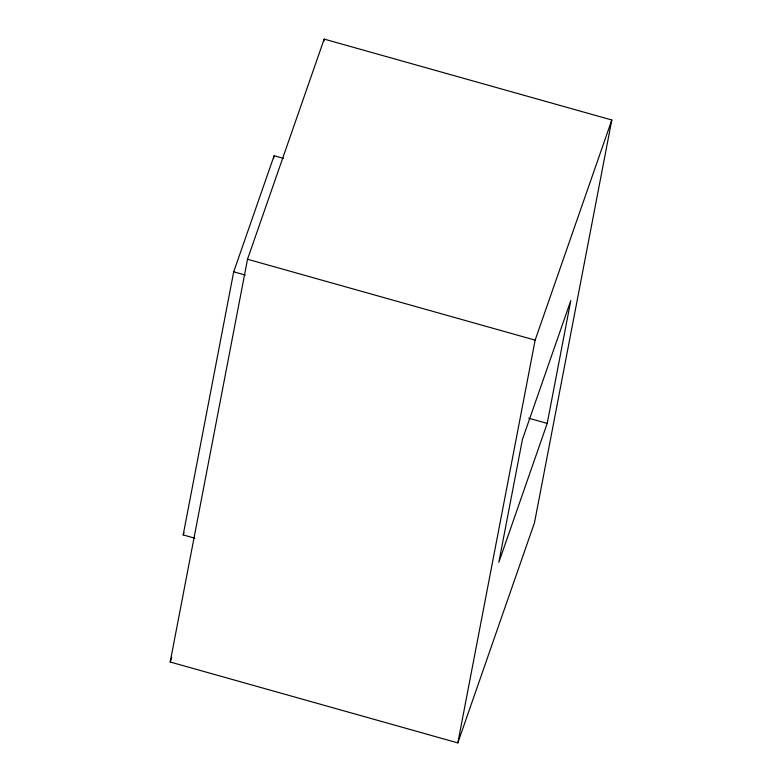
<?xml version="1.0" encoding="UTF-8"?>
<svg xmlns="http://www.w3.org/2000/svg" width="782" height="782" viewBox="0 0 782 782"><rect width="100%" height="100%" fill="white"/><g stroke="black" fill="none" stroke-linecap="round" stroke-linejoin="round"><path stroke-width="1.17" d="M194.767 538.192L183.184 534.927L233.701 271.823L274.12 155.755L283.387 158.355M170.193 662.002L247.523 259.243L324.178 39.1L611.807 119.998L534.477 522.757L457.822 742.9L170.193 662.002L171.796 657.398M273.661 158.14L274.12 155.755M323.719 41.495L324.178 39.1M457.822 742.9L535.142 340.141L611.807 119.998M547.204 423.404L570.792 300.591L522.415 439.484L498.838 562.307L547.204 423.404L528.681 418.194M183.184 534.927L183.985 532.63M247.523 259.243L535.142 340.141M233.701 271.823L245.284 275.088"/></g></svg>
